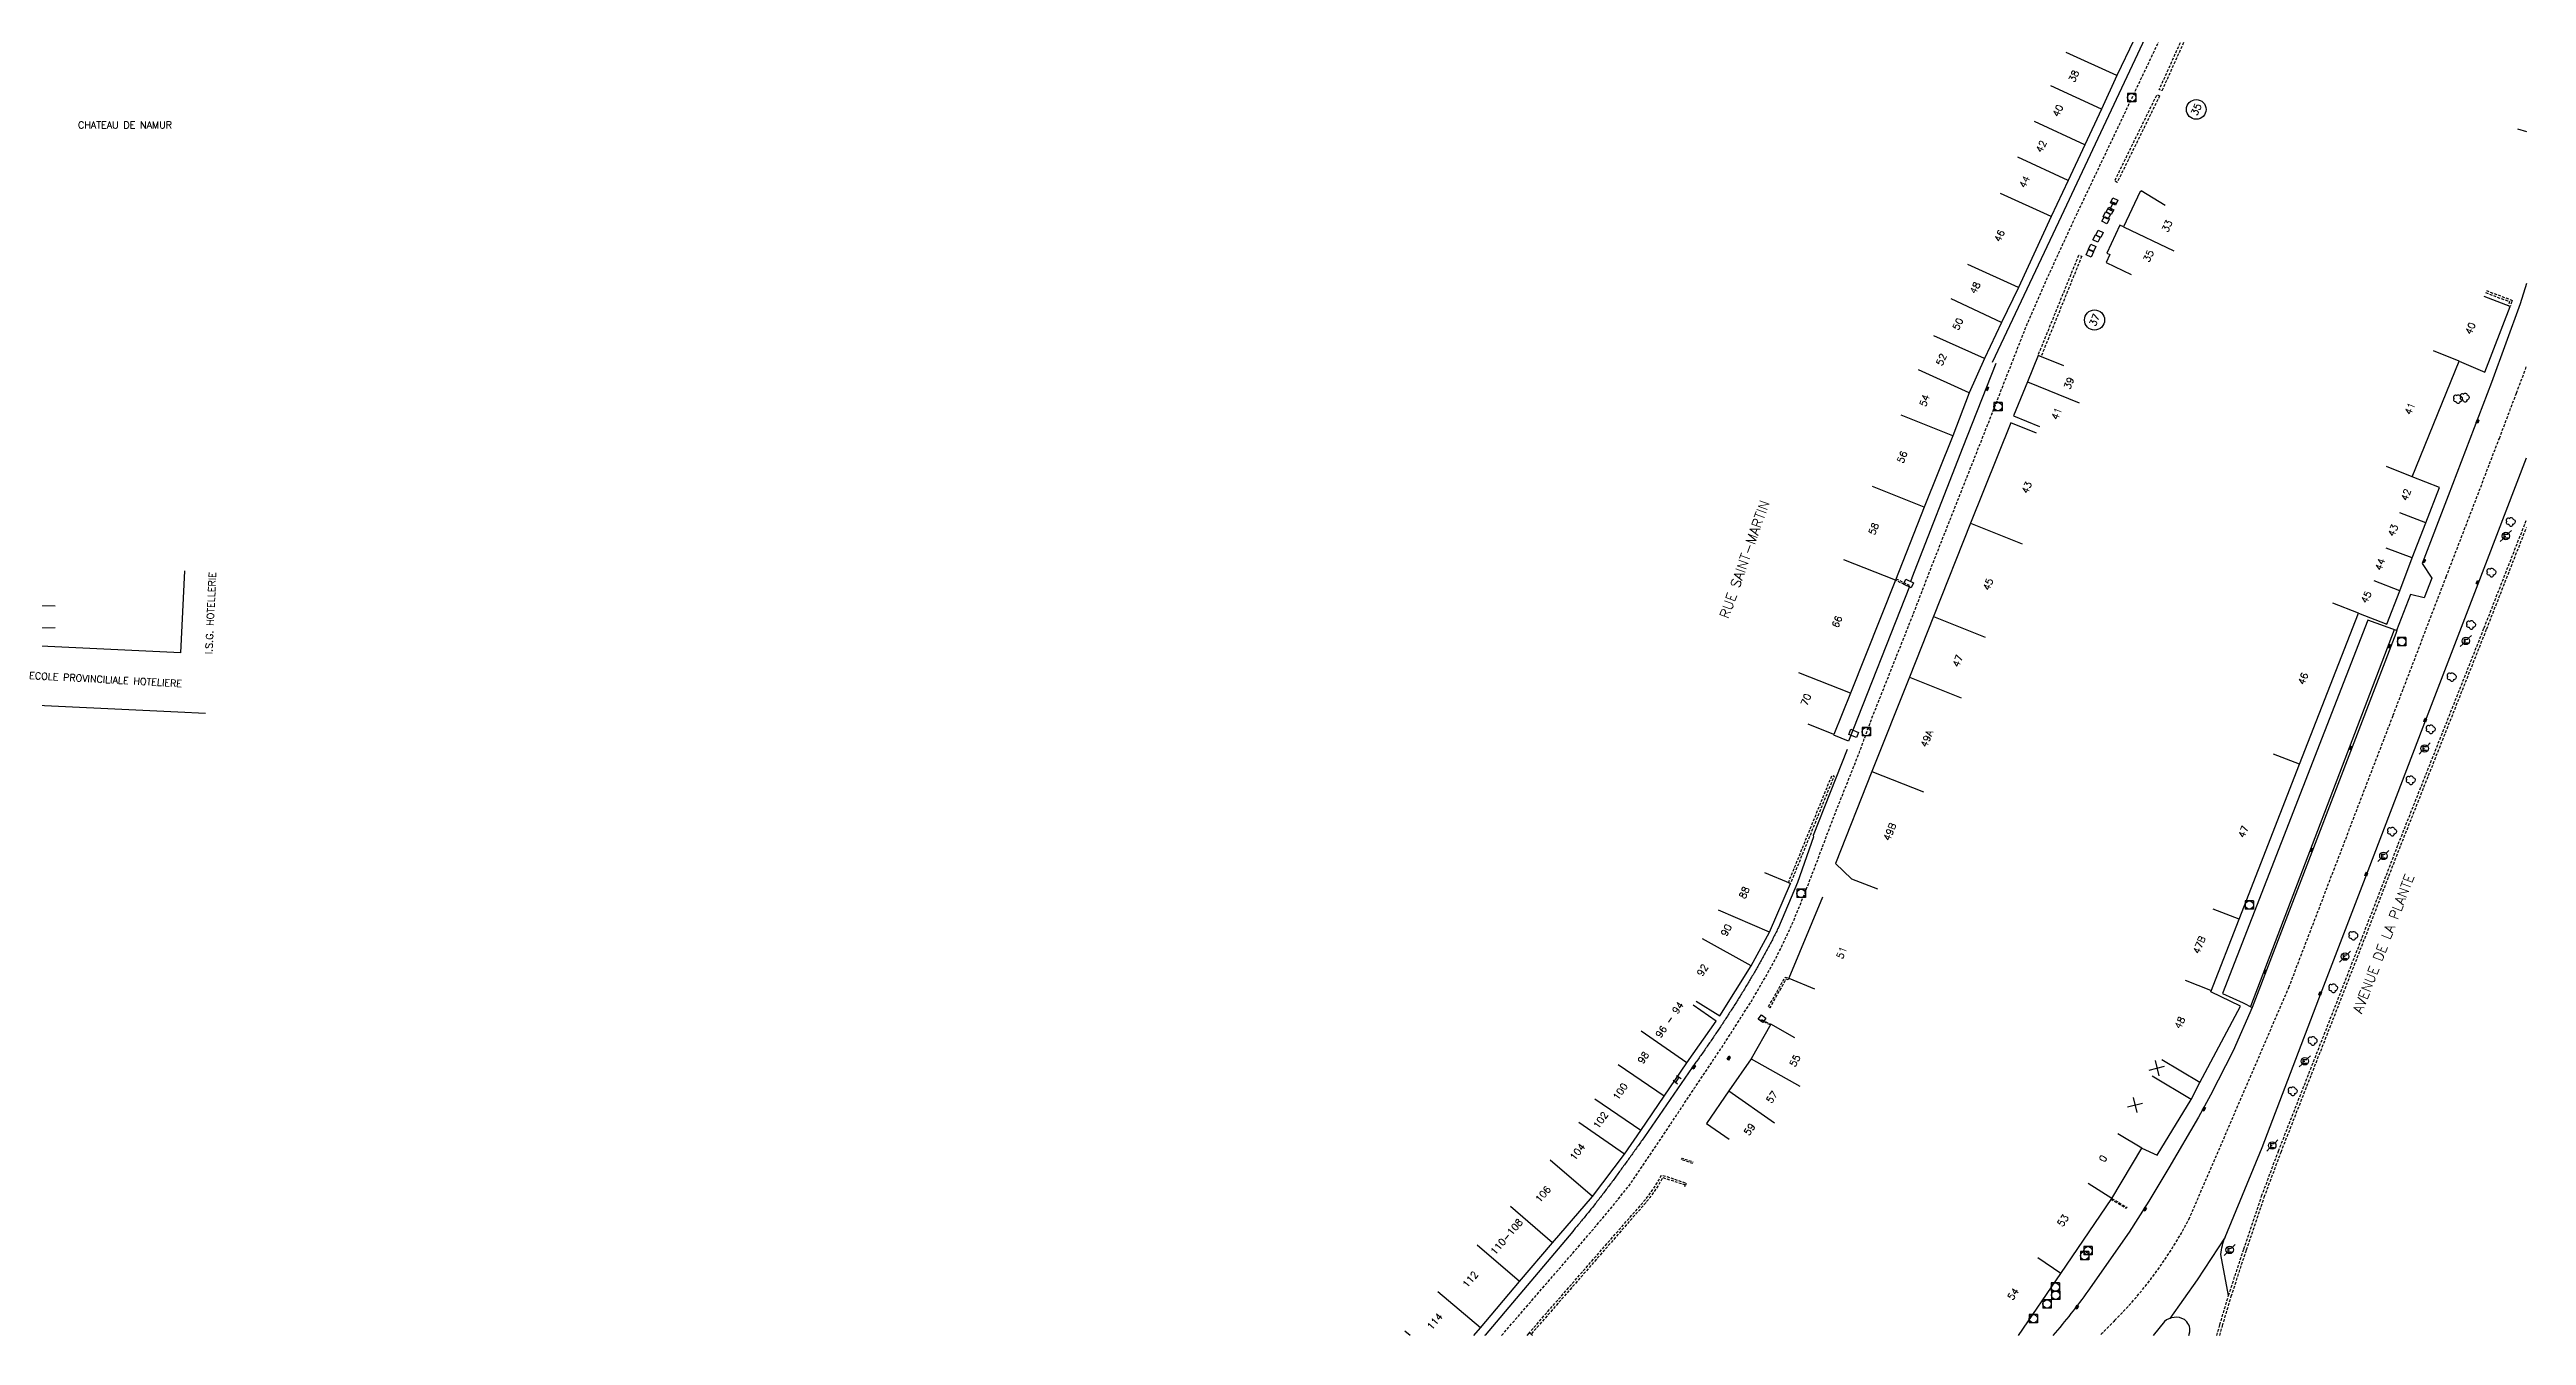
# Model space of a CAD drawing. Header units: millimetres. Extents: x 184000 to 185001, y 127000 to 128000.
# Drawn here: x 184554.8 to 185000, y 127000 to 127231.1 of the extents above; entities that cross this region are included whole.
import ezdxf
from ezdxf.enums import TextEntityAlignment as Align

# ---------------------------------------------------------------- set-up
doc = ezdxf.new("R2010")
doc.units = ezdxf.units.MM
doc.linetypes.add('DASHED', pattern=[0.75, 0.5, -0.25])
doc.layers.get('0').update_dxf_attribs({"linetype": 'CONTINUOUS'})
for name, color, linetype in [('W0001', 6, 'DASHED'), ('W0008', 7, 'CONTINUOUS'), ('W0100', 7, 'CONTINUOUS'), ('W0105', 7, 'CONTINUOUS'), ('W0112', 1, 'DASHED'), ('W0300', 7, 'CONTINUOUS'), ('W0334', 7, 'CONTINUOUS'), ('W0400', 7, 'CONTINUOUS'), ('W0420', 7, 'CONTINUOUS'), ('W0471', 7, 'CONTINUOUS'), ('W0984', 7, 'CONTINUOUS'), ('W0989', 7, 'CONTINUOUS'), ('W0991', 7, 'CONTINUOUS'), ('W1102', 7, 'CONTINUOUS'), ('W1471', 7, 'CONTINUOUS')]:
    doc.layers.add(name, color=color, linetype=linetype)
doc.styles.get("Standard").update_dxf_attribs({"font": 'romans.shx', "width": 0.85})

# ---------------------------------------------------------------- blocks, each defined once
blk = doc.blocks.new('T400')
for p, q in [((-0.15, 0.3), (0.15, 0.3)), ((-0.15, -0.25), (-0.15, 0.3)), ((-0.15, 0.15), (0.15, 0.15)), ((-0.15, 0), (0.15, 0)), ((0.15, 0.3), (0.15, -0.25)), ((-0.15, -0.15), (0.15, -0.15)), ((-0.15, -0.25), (-0.15, -0.3)), ((-0.15, -0.3), (0.15, -0.3)), ((0.15, -0.3), (0.15, -0.25))]:
    blk.add_line(p, q)
blk = doc.blocks.new('T471')
for p, q in [((-0.333334, 0.333334), (-0.333334, -0.333334)), ((-0.333334, 0.333334), (0.333334, 0.333334)), ((-0.333334, 0), (0, 0)), ((0.500001, 0.500001), (1.000002, 1.000002)), ((-0.500001, -0.500001), (-1.000002, -1.000002)), ((-0.333334, -0.333334), (0.333334, -0.333334))]:
    blk.add_line(p, q)
blk.add_ellipse((0, 0), major_axis=(0.471405, 0.471405), ratio=1, start_param=5.4977871438, end_param=11.780972451)
blk = doc.blocks.new('T300')
for p, q in [((-0.8, 0.51), (-0.86, 0.34)), ((-0.86, 0.34), (-0.86, 0.17)), ((-0.86, 0.17), (-0.74, 0.06)), ((-0.69, 0.63), (-0.8, 0.51)), ((-0.8, -0.06), (-0.74, 0.06)), ((-0.74, 0.06), (-0.69, 0.11)), ((-0.57, 0.69), (-0.69, 0.63)), ((-0.46, 0.69), (-0.57, 0.69)), ((-0.29, 0.63), (-0.46, 0.69)), ((-0.29, 0.63), (-0.17, 0.74)), ((-0.23, 0.57), (-0.29, 0.63)), ((-0.17, 0.74), (-0.06, 0.8)), ((-0.06, 0.8), (0.06, 0.8)), ((0.06, 0.8), (0.23, 0.74)), ((0.23, 0.74), (0.34, 0.63)), ((0.34, 0.63), (0.4, 0.51)), ((0.46, 0.46), (0.34, 0.46)), ((0.4, 0.51), (0.4, 0.46)), ((0.57, 0.4), (0.46, 0.46)), ((0.57, 0.4), (0.69, 0.29)), ((0.69, 0.29), (0.74, 0.17)), ((0.74, 0.06), (0.69, -0.17)), ((0.74, 0.17), (0.74, 0.06)), ((-0.8, -0.17), (-0.8, -0.06)), ((-0.8, -0.23), (-0.8, -0.17)), ((-0.74, -0.34), (-0.8, -0.23)), ((-0.69, -0.4), (-0.74, -0.34)), ((-0.51, -0.46), (-0.69, -0.4)), ((-0.4, -0.46), (-0.51, -0.46)), ((-0.4, -0.46), (-0.34, -0.46)), ((-0.34, -0.46), (-0.34, -0.4)), ((-0.34, -0.51), (-0.34, -0.46)), ((-0.29, -0.63), (-0.34, -0.51)), ((-0.17, -0.74), (-0.29, -0.63)), ((-0.06, -0.8), (-0.17, -0.74)), ((0.06, -0.8), (-0.06, -0.8)), ((0.17, -0.74), (0.06, -0.8)), ((0.23, -0.69), (0.17, -0.74)), ((0.29, -0.46), (0.23, -0.46)), ((0.29, -0.63), (0.23, -0.69)), ((0.46, -0.4), (0.29, -0.46)), ((0.34, -0.51), (0.29, -0.63)), ((0.34, -0.51), (0.34, -0.46)), ((0.57, -0.34), (0.46, -0.4)), ((0.63, -0.29), (0.57, -0.34)), ((0.69, -0.17), (0.63, -0.29))]:
    blk.add_line(p, q)
blk = doc.blocks.new('T420')
for p, q in [((0.75, 0.75), (-0.75, 0.75)), ((-0.75, 0.75), (-0.75, -0.75)), ((0.75, 0.75), (0.75, -0.75)), ((0.75, -0.75), (-0.75, -0.75))]:
    blk.add_line(p, q)
blk.add_ellipse((0, 0), major_axis=(-0.53, 0.53), ratio=1, start_param=3.926991, end_param=10.210176)
blk = doc.blocks.new('t991o')
at = {"color": 0, "linetype": 'Continuous'}
for p, q in [((-1, 1), (1, -1)), ((-1, -1), (1, 1))]:
    blk.add_line(p, q, dxfattribs=at)
blk = doc.blocks.new('t105o')
for p, q in [((-0.5, 0), (0.5, 0)), ((0.5, 0), (0.2, 0.1)), ((0.5, 0), (0.2, -0.1))]:
    blk.add_line(p, q)
blk = doc.blocks.new('t112o')
at = {"color": 0, "linetype": 'Continuous'}
for p, q in [((-0.5, 0.5), (0.5, 0.5)), ((-0.5, -0.5), (-0.5, 0.5)), ((0.5, 0.5), (0.5, -0.5)), ((0.5, -0.5), (-0.5, -0.5))]:
    blk.add_line(p, q, dxfattribs=at)
blk = doc.blocks.new('T1471')
at = {"color": 0, "linetype": 'Continuous', "flags": 128}
blk.add_lwpolyline([(-0.75, -0.5), (-0.75, 0.5), (0.75, 0.5), (0.75, -0.5), (-0.75, -0.5)], dxfattribs=at)

msp = doc.modelspace()

# ---------------------------------------------------------------- linework, layer by layer
at = {"layer": 'W0001', "flags": 128}
msp.add_lwpolyline([(184815.82, 127000), (184830.52, 127017.01), (184835.6, 127023.03), (184838.79, 127027.02), (184841.07, 127030.34), (184844.36, 127035.22), (184847.69, 127040.25), (184850.51, 127044.47), (184855.74, 127052.32), (184860.6, 127059.87), (184863.8, 127065.39), (184865.92, 127069.39), (184868.06, 127073.96), (184870.41, 127079.7), (184872.63, 127085.51), (184875.62, 127093.46), (184877.85, 127099.06), (184879.27, 127102.62), (184879.99, 127104.43), (184882.44, 127111.11), (184889.52, 127128.9), (184894.05, 127140.59), (184903.93, 127165.56), (184910.07, 127181.25), (184913.88, 127189.99), (184918.78, 127200.61), (184931.57, 127227.53), (184945.46, 127256.74), (184958.6, 127283.97), (184965.77, 127298.75), (184972.88, 127313.75), (184978.56, 127327.99), (184981.52, 127335.2), (184984.56, 127341.56), (184988.52, 127348.78), (184991.73, 127354.64), (184995, 127360.49), (184997, 127363.26), (184998.69, 127365.24)], dxfattribs=at)
at = {"layer": 'W0001'}
msp.add_lwpolyline([(184923.36, 127000, -0.000611), (184925.99, 127002.66, 0.074019), (184939.35, 127020.88), (184957.3, 127062.54), (184965.36, 127083.6), (184976.04, 127111.43), (184985.58, 127136.34), (184995.13, 127161.18), (184998.21, 127169.34), (185000, 127174.08)], format="xyb", dxfattribs=at)
at = {"layer": 'W0008', "flags": 128}
for points in [[(184936.21, 127243.27), (184915.92, 127200.05), (184903.98, 127174.83)], [(184904.66, 127174.67), (184898.71, 127159.62), (184889.52, 127136.16), (184889.52, 127136.1), (184889.3, 127135.48)], [(184889.01, 127134.61), (184889.1, 127134.59), (184878.13, 127106.81), (184875.51, 127107.88)], [(184877.92, 127105.29), (184871.79, 127089.86), (184871.88, 127089.6), (184869.01, 127081.41), (184865.59, 127073.33), (184865.48, 127073.1), (184865.36, 127072.88), (184865.25, 127072.66), (184865.14, 127072.44), (184865.03, 127072.22), (184864.92, 127072), (184864.81, 127071.78), (184864.69, 127071.56), (184864.58, 127071.34), (184864.47, 127071.11), (184864.35, 127070.89), (184864.24, 127070.68), (184864.12, 127070.46), (184864.01, 127070.24), (184863.89, 127070.02), (184863.78, 127069.8), (184863.66, 127069.58), (184863.54, 127069.36), (184863.43, 127069.14), (184863.31, 127068.92), (184863.19, 127068.71), (184863.07, 127068.49), (184862.95, 127068.27), (184862.83, 127068.05), (184862.72, 127067.84), (184862.6, 127067.62), (184862.48, 127067.4), (184862.35, 127067.19), (184862.23, 127066.97), (184862.11, 127066.76), (184861.99, 127066.54), (184861.87, 127066.32), (184861.74, 127066.11), (184861.62, 127065.89), (184861.5, 127065.68), (184861.37, 127065.46), (184861.25, 127065.25), (184861.13, 127065.04), (184861, 127064.82), (184860.87, 127064.61), (184860.75, 127064.39), (184860.62, 127064.18), (184860.5, 127063.97), (184860.37, 127063.76), (184860.24, 127063.54), (184860.11, 127063.33), (184859.98, 127063.11), (184859.85, 127062.9), (184859.72, 127062.68), (184859.59, 127062.47), (184859.46, 127062.25), (184859.33, 127062.04), (184859.2, 127061.83), (184859.07, 127061.61), (184858.94, 127061.4), (184858.81, 127061.19), (184858.67, 127060.97), (184858.54, 127060.76), (184858.41, 127060.55), (184858.28, 127060.33), (184858.14, 127060.12), (184858.01, 127059.91), (184857.88, 127059.7), (184857.74, 127059.48), (184857.61, 127059.27), (184857.47, 127059.06), (184857.34, 127058.85), (184857.2, 127058.64), (184857.07, 127058.42), (184856.93, 127058.21), (184856.8, 127058), (184856.66, 127057.79), (184856.53, 127057.58), (184856.39, 127057.37), (184856.25, 127057.16), (184856.12, 127056.95), (184855.98, 127056.74), (184855.84, 127056.53), (184855.7, 127056.32), (184855.57, 127056.11), (184855.43, 127055.9), (184855.29, 127055.69), (184855.15, 127055.48), (184855.01, 127055.27), (184854.87, 127055.06), (184854.74, 127054.86), (184854.6, 127054.65), (184854.46, 127054.44), (184854.32, 127054.23), (184854.18, 127054.02), (184854.03, 127053.82), (184853.89, 127053.61), (184853.75, 127053.4), (184853.61, 127053.19), (184853.47, 127052.99), (184853.33, 127052.78), (184853.19, 127052.57), (184853.04, 127052.37), (184852.9, 127052.16), (184852.76, 127051.95), (184852.62, 127051.75), (184852.47, 127051.54), (184852.33, 127051.33), (184852.19, 127051.13), (184852.04, 127050.92), (184851.9, 127050.72), (184851.75, 127050.51), (184851.61, 127050.31), (184851.46, 127050.1), (184851.32, 127049.9), (184851.17, 127049.69), (184851.03, 127049.49), (184850.88, 127049.28), (184850.73, 127049.08), (184841.5, 127035.69), (184841.35, 127035.49), (184841.21, 127035.29), (184841.07, 127035.08), (184840.92, 127034.88), (184840.78, 127034.68), (184840.63, 127034.48), (184840.49, 127034.28), (184840.35, 127034.07), (184840.2, 127033.87), (184840.06, 127033.67), (184839.91, 127033.47), (184839.77, 127033.27), (184839.63, 127033.07), (184839.48, 127032.86), (184839.34, 127032.66), (184839.19, 127032.46), (184839.05, 127032.26), (184838.9, 127032.06), (184838.76, 127031.86), (184838.61, 127031.66), (184838.47, 127031.46), (184838.32, 127031.25), (184838.18, 127031.05), (184838.03, 127030.85), (184837.89, 127030.65), (184837.74, 127030.45), (184837.6, 127030.25), (184837.45, 127030.05), (184837.3, 127029.85), (184837.16, 127029.65), (184837.01, 127029.45), (184836.87, 127029.25), (184836.72, 127029.05), (184836.57, 127028.85), (184836.43, 127028.65), (184836.28, 127028.45), (184836.14, 127028.25), (184835.99, 127028.05), (184835.84, 127027.85), (184835.7, 127027.65), (184835.55, 127027.45), (184835.4, 127027.25), (184835.23, 127027.02), (184835.08, 127026.82), (184834.93, 127026.62), (184834.78, 127026.42), (184834.63, 127026.22), (184834.48, 127026.03), (184834.32, 127025.83), (184834.17, 127025.63), (184834.02, 127025.43), (184833.87, 127025.23), (184833.72, 127025.04), (184833.56, 127024.84), (184833.41, 127024.64), (184833.26, 127024.44), (184833.11, 127024.25), (184832.95, 127024.05), (184832.8, 127023.85), (184832.64, 127023.66), (184832.49, 127023.46), (184832.34, 127023.26), (184832.18, 127023.07), (184832.03, 127022.87), (184831.87, 127022.68), (184831.72, 127022.49), (184831.56, 127022.3), (184831.41, 127022.11), (184831.25, 127021.91), (184831.1, 127021.72), (184830.94, 127021.53), (184830.79, 127021.34), (184830.63, 127021.15), (184830.48, 127020.96), (184830.32, 127020.77), (184830.16, 127020.58), (184830.01, 127020.39), (184829.85, 127020.2), (184829.69, 127020.01), (184829.54, 127019.82), (184829.38, 127019.63), (184829.22, 127019.44), (184829.06, 127019.26), (184828.9, 127019.07), (184828.74, 127018.88), (184828.59, 127018.69), (184825.98, 127015.57), (184812.83, 127000.08), (184812.76, 127000)]]:
    msp.add_lwpolyline(points, dxfattribs=at)
at = {"layer": 'W0008'}
for points in [[(185000, 127189.04), (184998.84, 127185.38), (184993.69, 127171.22), (184985.92, 127150.84), (184981.25, 127138.68), (184983.01, 127136.05), (184981.6, 127132.54), (184979.13, 127133.15), (184976.62, 127126.68), (184971.51, 127128.52), (184955.93, 127088.54), (184945.37, 127061.46), (184949.08, 127059.74), (184950.71, 127058.95), (184947.28, 127051.17), (184943.22, 127043.15), (184941.06, 127039.25), (184935.75, 127030.11), (184932.11, 127024.13), (184928.57, 127018.57), (184921.2, 127007.96, -0.018161), (184914.9, 127000, -0.044597)], [(184946.46, 127007.18), (184945.1, 127014.57, -0.080564), (184945.84, 127017.64), (184952.5, 127033.78), (184962.71, 127060.47), (184970.78, 127081.52), (184981.46, 127109.35), (184991, 127134.27), (185000, 127157.69)], [(184939.33, 127000), (184939.5, 127000.63, 0.273015), (184938.52, 127002.86, 0.320382), (184934.94, 127002.49), (184932.92, 127000)]]:
    msp.add_lwpolyline(points, format="xyb", dxfattribs=at)
for points in [[(184547.83, 127131.51), (184552.67, 127131.15), (184555.84, 127131.09)], [(184543.86, 127126.67), (184550.94, 127127.16), (184555.89, 127127.23)]]:
    msp.add_lwpolyline(points, dxfattribs=at)
at = {"layer": 'W0100', "flags": 128}
for points in [[(184936.91, 127260.35), (184941.44, 127258.23), (184938.33, 127251.6), (184935.43, 127245.42), (184932.43, 127239.18), (184929.41, 127232.77), (184926.39, 127226.37), (184923.63, 127220.35), (184920.64, 127213.91), (184917.66, 127207.5), (184914.56, 127201.04), (184908.73, 127188.28), (184905.67, 127182.03), (184902.61, 127175.52), (184899.85, 127169.4), (184896.88, 127161.62), (184891.74, 127148.83), (184886.58, 127135.69), (184878.52, 127115.39), (184875.55, 127107.99), (184870.91, 127109.85)], [(184998.4, 127216.82), (185000, 127216.3)], [(184935.05, 127203.06), (184930.76, 127205.64), (184930.7, 127205.5), (184930.6, 127205.55), (184927.57, 127199.17), (184926.94, 127199.47), (184924.57, 127194.48), (184925.13, 127194.21), (184924.45, 127192.78), (184928.96, 127190.63)], [(184925.71, 127203.6), (184925.11, 127202.29)], [(184908.73, 127000), (184916.31, 127011.16), (184925.47, 127024.63), (184930.86, 127033.68), (184933.63, 127032.39), (184939.73, 127042.4), (184941.3, 127045.44), (184948.58, 127059.19), (184943.3, 127061.75), (184948.35, 127074.77), (184959.21, 127102.63), (184969.84, 127129.77), (184974.88, 127127.78), (184977.26, 127133.81), (184979.47, 127139.72), (184981.9, 127146.04), (184984.35, 127152.38), (184979.46, 127154.26), (184987.91, 127175.05), (184992.53, 127173.06), (184997.05, 127184.88), (184992.38, 127186.67)], [(184916.88, 127174.23), (184912.23, 127176.09), (184910.34, 127171.35), (184907.83, 127165.24), (184912.46, 127163.34)], [(184911.96, 127162.13), (184907.32, 127163.98), (184900.11, 127145.93), (184893.42, 127129.2), (184889.12, 127118.3), (184882.33, 127101.35), (184875.8, 127084.81), (184878.71, 127082.06), (184883.36, 127080.22)], [(184578.47, 127122.66), (184579.14, 127137.36), (184579.14, 127137.36)], [(184850.79, 127060.07), (184855.03, 127057.42), (184860.67, 127066.44), (184863.98, 127072.46), (184867.72, 127081.18), (184863.13, 127083.15)], [(184873.46, 127078.75), (184873.46, 127078.75), (184867.43, 127064.17), (184872.05, 127062.26)], [(184810.83, 127000), (184812, 127001.39), (184819.04, 127009.7), (184824.99, 127016.66), (184832.14, 127024.97), (184837.91, 127032.6), (184840.81, 127036.8), (184845.03, 127042.98), (184849.11, 127048.96), (184854.35, 127056.48), (184850.26, 127059.34)], [(184868.54, 127053.46), (184864.18, 127055.92), (184860.68, 127049.73), (184856.63, 127043.93), (184852.61, 127038.1), (184856.72, 127035.26)], [(184847.65, 127046.38), (184847.04, 127045.48)], [(184820.38, 127000), (184820.81, 127000.5), (184821.39, 127000)]]:
    msp.add_lwpolyline(points, dxfattribs=at)
at = {"layer": 'W0100'}
msp.add_lwpolyline([(184578.47, 127122.66), (184546.98, 127124.13), (184546.41, 127113.54), (184577.9, 127112.07), (184582.89, 127111.84)], dxfattribs=at)
at = {"layer": 'W0112', "flags": 128}
for points in [[(184942.55, 127234.35), (184939.92, 127235.75), (184934.49, 127223.66), (184934.02, 127223.87), (184939.67, 127236.46), (184942.79, 127234.81)], [(184934.07, 127222.73), (184926.45, 127207.19), (184925.99, 127207.42), (184933.6, 127222.96)], [(184920.07, 127193.9), (184912.75, 127175.88), (184912.23, 127176.09), (184919.56, 127194.11)], [(184867.35, 127081.33), (184875.19, 127100.66), (184875.56, 127100.51), (184867.72, 127081.18)], [(184867.34, 127063.88), (184866.92, 127064.02), (184864.01, 127058.87), (184863.75, 127059.02), (184866.78, 127064.38), (184867.43, 127064.17)], [(184848.88, 127027), (184844.77, 127028.34), (184844.42, 127027.7), (184844.28, 127027.48), (184844.15, 127027.26), (184844.02, 127027.05), (184843.89, 127026.83), (184843.75, 127026.62), (184843.62, 127026.42), (184843.49, 127026.22), (184843.35, 127026.02), (184843.21, 127025.82), (184843.08, 127025.62), (184842.93, 127025.42), (184842.79, 127025.22), (184842.63, 127025.01), (184842.47, 127024.8), (184842.31, 127024.59), (184842.14, 127024.39), (184841.98, 127024.18), (184841.81, 127023.98), (184841.65, 127023.78), (184841.48, 127023.58), (184841.31, 127023.38), (184841.15, 127023.18), (184840.98, 127022.99), (184840.81, 127022.79), (184840.64, 127022.6), (184840.47, 127022.4), (184840.3, 127022.21), (184840.12, 127022.02), (184839.95, 127021.83), (184839.78, 127021.64), (184821.12, 127000.23), (184820.81, 127000.5), (184839.48, 127021.91), (184839.66, 127022.1), (184839.83, 127022.29), (184840, 127022.48), (184840.17, 127022.67), (184840.34, 127022.86), (184840.51, 127023.05), (184840.67, 127023.25), (184840.84, 127023.44), (184841.01, 127023.64), (184841.17, 127023.84), (184841.34, 127024.04), (184841.5, 127024.24), (184841.67, 127024.44), (184841.83, 127024.64), (184841.99, 127024.84), (184842.15, 127025.04), (184842.31, 127025.25), (184842.47, 127025.46), (184842.61, 127025.65), (184842.75, 127025.85), (184842.88, 127026.04), (184843.02, 127026.24), (184843.15, 127026.44), (184843.29, 127026.64), (184843.42, 127026.84), (184843.55, 127027.05), (184843.68, 127027.26), (184843.81, 127027.47), (184843.94, 127027.68), (184844.07, 127027.89), (184844.58, 127028.83), (184849, 127027.38)]]:
    msp.add_lwpolyline(points, close=True, dxfattribs=at)
for points in [[(184992.65, 127187.38), (184996.95, 127185.76), (184996.68, 127185.02)], [(184992.79, 127187.75), (184997.47, 127185.99), (184997.05, 127184.88)], [(184886.68, 127135.96), (184889.06, 127134.84), (184888.94, 127134.58), (184886.58, 127135.69)], [(184864.11, 127055.79), (184862.35, 127056.67), (184862.42, 127056.81), (184864.18, 127055.92)], [(184850.21, 127030.87), (184848.13, 127031.57), (184848.32, 127031.84), (184850.27, 127031.18)], [(184848.8, 127027.11), (184848.68, 127026.73)], [(184925.47, 127024.63), (184928.15, 127023.04), (184928.03, 127022.84), (184925.34, 127024.44)]]:
    msp.add_lwpolyline(points, dxfattribs=at)
at = {"layer": 'W0112'}
for points in [[(184944.36, 127000), (184944.89, 127001.88), (184946.46, 127007.18), (184949.22, 127015.54), (184952.41, 127025.03), (184955.43, 127033.13), (184970.77, 127072.24), (184976.96, 127088.27), (184992.39, 127127.13), (185000, 127146.53)], [(184944.88, 127000), (184945.37, 127001.74), (184946.94, 127007.03), (184949.69, 127015.38), (184952.88, 127024.86), (184955.9, 127032.95), (184971.23, 127072.06), (184977.43, 127088.09), (184992.85, 127126.94), (185000, 127145.16)]]:
    msp.add_lwpolyline(points, dxfattribs=at)
at = {"layer": 'W0334'}
for points in [[(184976.24, 127126.81), (184950.38, 127059.11)], [(184976.62, 127126.68), (184976.7, 127126.65), (184976.52, 127126.14), (184950.71, 127058.95)], [(184945.84, 127017.64), (184940.81, 127009.99), (184935.91, 127003.07)]]:
    msp.add_lwpolyline(points, dxfattribs=at)
at = {"layer": 'W1102', "flags": 128}
for points in [[(184926.39, 127226.37), (184917.3, 127230.54)], [(184923.63, 127220.35), (184914.55, 127224.56)], [(184920.64, 127213.91), (184911.57, 127218.13)], [(184917.66, 127207.5), (184908.59, 127211.71)], [(184914.56, 127201.04), (184905.47, 127205.2)], [(184927.57, 127199.17), (184936.6, 127194.88)], [(184908.73, 127188.28), (184899.63, 127192.44)], [(184905.67, 127182.03), (184896.62, 127186.28)], [(184902.61, 127175.52), (184893.5, 127179.64)], [(184987.91, 127175.05), (184983.28, 127176.93)], [(184899.85, 127169.4), (184890.73, 127173.52)], [(184910.34, 127171.35), (184919.59, 127167.56)], [(184896.88, 127161.62), (184887.6, 127165.35)], [(184979.46, 127154.26), (184974.83, 127156.15)], [(184891.74, 127148.83), (184882.46, 127152.57)], [(184900.11, 127145.93), (184909.39, 127142.22)], [(184981.9, 127146.04), (184977.24, 127147.83)], [(184979.47, 127139.72), (184974.8, 127141.49)], [(184886.58, 127135.69), (184877.29, 127139.38)], [(184977.26, 127133.81), (184972.6, 127135.6)], [(184969.84, 127129.77), (184965.18, 127131.59)], [(184893.42, 127129.2), (184902.7, 127125.49)], [(184878.52, 127115.39), (184869.22, 127119.08)], [(184889.12, 127118.3), (184898.41, 127114.58)], [(184959.21, 127102.63), (184954.55, 127104.45)], [(184882.33, 127101.35), (184891.63, 127097.68)], [(184863.98, 127072.46), (184854.79, 127076.4)], [(184948.35, 127074.77), (184943.69, 127076.59)], [(184860.67, 127066.44), (184851.91, 127071.26)], [(184943.28, 127061.99), (184938.72, 127063.76)], [(184849.11, 127048.96), (184840.91, 127054.69)], [(184845.03, 127042.98), (184836.77, 127048.63)], [(184860.68, 127049.73), (184869.39, 127044.81)], [(184939.73, 127042.4), (184932.72, 127046.58)], [(184941.3, 127045.44), (184934.46, 127049.51)], [(184840.81, 127036.8), (184832.57, 127042.48)], [(184856.63, 127043.93), (184864.83, 127038.21)], [(184837.91, 127032.6), (184829.68, 127038.28)], [(184930.86, 127033.68), (184926.56, 127036.24)], [(184832.14, 127024.97), (184824.56, 127031.49)], [(184925.47, 127024.63), (184921.25, 127027.32)], [(184824.99, 127016.66), (184817.41, 127023.18)], [(184819.04, 127009.7), (184811.44, 127016.2)], [(184916.31, 127011.16), (184912.17, 127013.97)], [(184812, 127001.39), (184804.34, 127007.83)], [(184799.41, 127000), (184798.42, 127000.77)]]:
    msp.add_lwpolyline(points, dxfattribs=at)
at = {"layer": 'W1102'}
for centre, radius in [((184940.65, 127220.29), 1.77), ((184922.38, 127182.46), 1.81)]:
    msp.add_circle(centre, radius, dxfattribs=at)

# ---------------------------------------------------------------- block references
at = {"layer": 'W0105'}
for p, rotation in [((184925.11, 127202.29), 335.1829032837254), ((184925.71, 127203.6), 331.8604354117966), ((184847.65, 127046.38), 143.9819102348889), ((184847.04, 127045.48), 140.0702319385142)]:
    msp.add_blockref('t105o', p, dxfattribs=dict(at, rotation=rotation))
at = {"layer": 'W0112'}
for p, rotation in [((184924.58, 127201.23), 152.2625740826196), ((184925.15, 127202.08), 150.3308689729629), ((184925.92, 127203.75), 153.9345532701274), ((184922.74, 127197.09), 152.9431228815877), ((184923.28, 127197.96), 154.0895689688826), ((184924.38, 127200.41), 152.561923053773), ((184921.54, 127194.44), 155.4842959321611), ((184921.97, 127195.44), 154.417664731834), ((184862.63, 127056.92), 143.4577597006214)]:
    msp.add_blockref('t112o', p, dxfattribs=dict(at, rotation=rotation))
at = {"layer": 'W0300'}
for p in [(184987.73, 127168.24), (184988.97, 127168.5), (184997.22, 127146.18), (184993.74, 127137.08), (184990.1, 127127.64), (184986.61, 127118.29), (184982.84, 127108.89), (184979.24, 127099.76), (184975.9, 127090.51), (184968.92, 127071.81), (184965.32, 127062.39), (184961.61, 127052.9), (184958.03, 127043.87)]:
    msp.add_blockref('T300', p, dxfattribs=at)
at = {"layer": 'W0400'}
for p, rotation in [((184903.08, 127170.14), 338.4287220080258), ((184991.21, 127164.25), 159.1285760352884), ((184981.6, 127139.15), 159.0059006255276), ((184991.21, 127135.31), 338.9802717089374), ((184975.33, 127123.84), 158.704838888121), ((184981.8, 127110.55), 158.4145090042954), ((184968.36, 127105.61), 338.9496437490679), ((184961.36, 127087.27), 339.008870185392), ((184971.19, 127082.85), 159.0088701852247), ((184953, 127065.33), 160.1593019188986), ((184962.94, 127061.45), 339.0340952290274), ((184850.35, 127048.26), 325.3931401227454), ((184856.62, 127049.82), 147.4304571750451), ((184856.63, 127049.82), 147.4304571762192), ((184942.06, 127040.69), 329.8704503858609), ((184931.43, 127022.7), 328.2531268111335), ((184919.22, 127005.1), 323.8035080480726)]:
    msp.add_blockref('T400', p, dxfattribs=dict(at, rotation=rotation))
at = {"layer": 'W0420'}
for p in [(184929.05, 127222.43), (184905.03, 127166.89), (184977.58, 127124.68), (184881.34, 127108.47), (184869.65, 127079.43), (184950.2, 127077.34), (184920.59, 127014.33), (184921.2, 127015.21), (184913.85, 127005.66), (184915.33, 127008.69), (184915.39, 127007.23), (184911.39, 127003.02)]:
    msp.add_blockref('T420', p, dxfattribs=at)
at = {"layer": 'W0471'}
for p in [(184996.29, 127143.64), (184989.11, 127124.79), (184981.7, 127105.47), (184974.29, 127086.16), (184967.39, 127068.07), (184960.17, 127049.27), (184954.32, 127034.13), (184946.66, 127015.37)]:
    msp.add_blockref('T471', p, dxfattribs=at)
at = {"layer": 'W0991'}
for p, rotation in [((184933.59, 127048.04), 329.2250920313829), ((184929.64, 127041.41), 329.2250920323841)]:
    msp.add_blockref('t991o', p, dxfattribs=dict(at, rotation=rotation))
at = {"layer": 'W1471'}
for p, rotation in [((184888.93, 127135.1), 334.859093207322), ((184879.07, 127108.17), 158.4395523088219)]:
    msp.add_blockref('T1471', p, dxfattribs=dict(at, rotation=rotation))

# ---------------------------------------------------------------- texts
at = {"layer": 'W0984'}
msp.add_text('CHATEAU DE NAMUR', height=1.25, dxfattribs=at).set_placement((184568.42, 127217.5), align=Align.MIDDLE)
for s, rotation, p in [('I.S.G. HOTELLERIE', 87.3665, (184583.8, 127129.78)), ('ECOLE PROVINCILIALE HOTELIERE', 356.9315, (184564.93, 127117.86))]:
    msp.add_text(s, height=1.25, rotation=rotation, dxfattribs=at).set_placement(p, align=Align.MIDDLE)
at = {"layer": 'W0989'}
for s, rotation, p in [('RUE SAINT-MARTIN', 70.553, (184859.46, 127139.46)), ('AVENUE DE LA PLANTE', 69.0197, (184974.32, 127070.4))]:
    msp.add_text(s, height=1.75, rotation=rotation, dxfattribs=at).set_placement(p, align=Align.MIDDLE)
at = {"layer": 'W0991'}
for s, rotation, p in [('38', 65.3759, (184918.64, 127226.28)), ('40', 65.1213, (184915.78, 127220.08)), ('35', 65.5281, (184940.65, 127220.29)), ('42', 65.0595, (184912.8, 127213.66)), ('44', 64.392, (184909.8, 127207.29)), ('46', 65.4114, (184905.28, 127197.57)), ('33', 64.5861, (184935.41, 127199.35)), ('35', 64.5861, (184932.08, 127193.97)), ('48', 63.9588, (184900.91, 127188.23)), ('50', 64.8577, (184897.81, 127181.75)), ('37', 67.8774, (184922.38, 127182.46)), ('40', 66.7609, (184989.92, 127180.95)), ('52', 65.6504, (184894.85, 127175.35)), ('39', 68.1612, (184917.78, 127171.11)), ('54', 69.1296, (184891.82, 127168)), ('41', 67.7307, (184915.56, 127165.64)), ('41', 67.8909, (184979.05, 127166.54)), ('56', 68.0917, (184887.81, 127157.84)), ('43', 68.2149, (184910.21, 127152.36)), ('42', 70.9022, (184978.35, 127151.05)), ('58', 68.5772, (184882.69, 127144.95)), ('43', 68.9395, (184976.02, 127144.66)), ('45', 68.2056, (184903.26, 127134.97)), ('44', 69.5039, (184973.7, 127138.55)), ('45', 64.6966, (184971.22, 127132.69)), ('66', 68.3502, (184876.1, 127128.25)), ('47', 68.4956, (184897.78, 127121.19)), ('46', 68.6087, (184959.86, 127118.02)), ('70', 68.1633, (184870.52, 127114.24)), ('49A', 68.1672, (184892.23, 127107.23)), ('49B', 68.4419, (184885.58, 127090.51)), ('47', 68.7024, (184949.12, 127090.52)), ('88', 66.7808, (184859.42, 127079.58)), ('90', 61.1689, (184856.19, 127072.83)), ('51', 67.5393, (184876.91, 127068.78)), ('47B', 68.8177, (184941.2, 127070.17)), ('92', 57.9951, (184851.91, 127065.64)), ('96 - 94', 55.0616, (184845.99, 127056.73)), ('48', 64.1463, (184937.7, 127056.2)), ('98', 55.7318, (184841.28, 127049.92)), ('55', 60.5282, (184868.53, 127049.38)), ('100', 55.6445, (184837.14, 127043.84)), ('57', 55.0631, (184864.4, 127042.82)), ('102', 55.4267, (184833.6, 127038.68)), ('59', 55.3561, (184860.38, 127037.04)), ('104', 52.9125, (184829.44, 127033.01)), ('0', 59.2251, (184923.9, 127031.78)), ('106', 49.2929, (184823.26, 127025.38)), ('110-108', 49.4406, (184816.7, 127017.73)), ('53', 55.7929, (184916.71, 127020.65)), ('112', 49.7407, (184810.17, 127010.07)), ('54', 55.8248, (184907.74, 127007.45)), ('114', 49.9312, (184803.8, 127002.52))]:
    msp.add_text(s, height=1.25, rotation=rotation, dxfattribs=at).set_placement(p, align=Align.MIDDLE)

doc.saveas('drawing.dxf')
